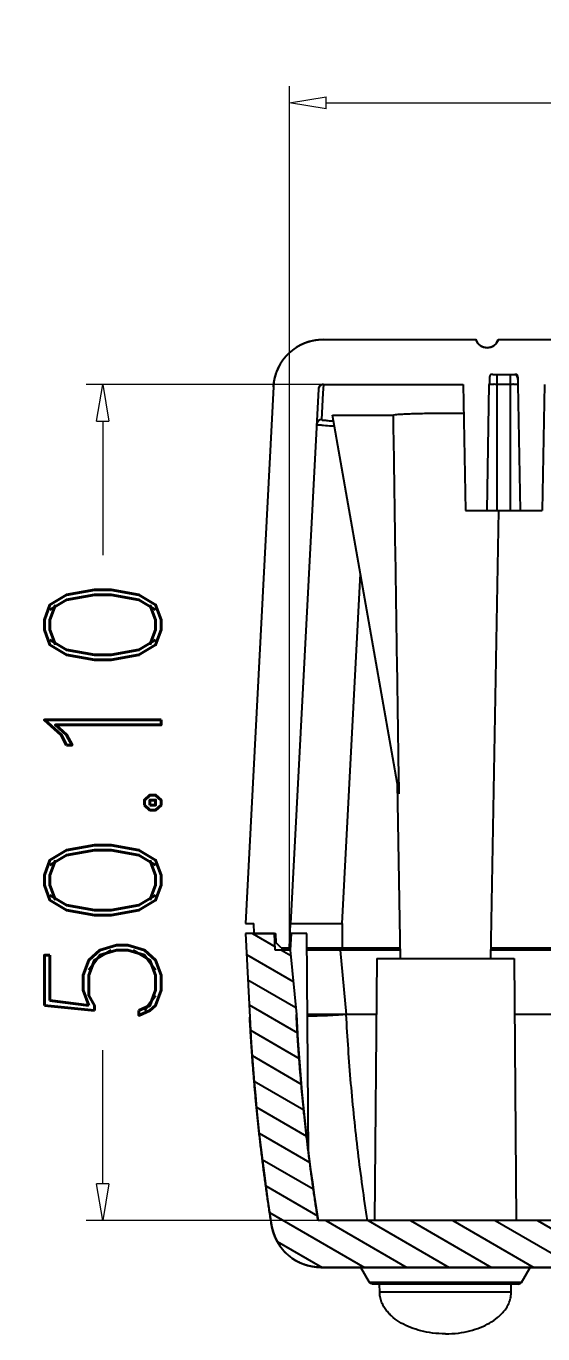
# Model space of a CAD drawing. Extents: x 3002 to 3805, y -1490 to -963.
# Drawn here: x 3325.8 to 3356.8, y -1262.1 to -1183.8 of the extents above; entities that cross this region are included whole.
import ezdxf

# ---------------------------------------------------------------- set-up
doc = ezdxf.new("R2010")
doc.units = 0
doc.header["$LTSCALE"] = 30.734
doc.header["$PDMODE"] = 3
doc.header["$PDSIZE"] = 0.3125
doc.layers.get('0').update_dxf_attribs({"linetype": 'CONTINUOUS'})
doc.layers.get('Defpoints').update_dxf_attribs({"linetype": 'CONTINUOUS'})
doc.layers.add('6', color=7, linetype='CONTINUOUS')
doc.layers.add('dim', color=3, linetype='CONTINUOUS', lineweight=9)
doc.styles.add('LongTou', font='romand.shx', dxfattribs={"bigfont": 'whgdtxt.shx'})
doc.dimstyles.new('YanXiu', dxfattribs={"dimtxt": 7, "dimasz": 2.2, "dimexe": 1, "dimexo": 0, "dimgap": 0.66, "dimtad": 0, "dimzin": 1, "dimdsep": 46, "dimtxsty": 'LongTou', "dimblk": 'CLOSEDBLANK', "dimcen": 0, "dimclrd": 3, "dimclre": 3, "dimclrt": 7, "dimazin": 0, "dimtfac": 1, "dimtofl": 0, "dimtmove": 0, "dimatfit": 3, "dimldrblk": 'CLOSEDBLANK', "dimfxl": 1, "dimlwd": 5, "dimlwe": 5, "dimarcsym": 0})

# ---------------------------------------------------------------- blocks, each defined once
blk = doc.blocks.new('_ClosedBlank')
at = {"color": 0, "linetype": 'ByBlock', "lineweight": -2}
for p, q in [((-1, 0.167), (0, 0)), ((-1, 0.167), (-1, -0.167)), ((0, 0), (-1, -0.167))]:
    blk.add_line(p, q, dxfattribs=at)
blk = doc.blocks.new('*D30')
at = {"layer": 'Defpoints', "color": 0}
for p in [(3330.436, -1205.259), (3343.674, -1205.259), (3343.355, -1255.359)]:
    blk.add_point(p, dxfattribs=at)
at = {"layer": 'dim', "color": 3, "lineweight": 5}
for p, q in [((3343.674, -1205.259), (3329.436, -1205.259)), ((3330.436, -1207.459), (3330.436, -1215.482)), ((3330.436, -1253.159), (3330.436, -1245.135)), ((3343.355, -1255.359), (3329.436, -1255.359))]:
    blk.add_line(p, q, dxfattribs=at)
at = {"layer": 'dim', "color": 3, "lineweight": 5, "xscale": 2.2, "yscale": 2.2, "zscale": 2.2}
for p, rotation in [((3330.436, -1205.259), 90), ((3330.436, -1255.359), 270)]:
    blk.add_blockref('_ClosedBlank', p, dxfattribs=dict(at, rotation=rotation))
at = {"layer": 'dim', "color": 7, "insert": (3330.436, -1230.309), "char_height": 7, "attachment_point": 5, "rotation": 90, "style": 'LongTou'}
blk.add_mtext('50.10', dxfattribs=at)
blk = doc.blocks.new('*D22')
at = {"layer": 'Defpoints', "color": 0}
for p in [(3481.339, -1188.38), (3341.644, -1239.009), (3481.339, -1239.009)]:
    blk.add_point(p, dxfattribs=at)
at = {"layer": 'dim', "color": 3, "lineweight": 5}
for p, q in [((3341.644, -1239.009), (3341.644, -1187.38)), ((3481.339, -1239.009), (3481.339, -1187.38)), ((3343.844, -1188.38), (3393.998, -1188.38)), ((3479.139, -1188.38), (3428.984, -1188.38))]:
    blk.add_line(p, q, dxfattribs=at)
at = {"layer": 'dim', "color": 3, "lineweight": 5, "xscale": 2.2, "yscale": 2.2, "zscale": 2.2, "rotation": 180}
blk.add_blockref('_ClosedBlank', (3341.644, -1188.38), dxfattribs=at)
at = {"layer": 'dim', "color": 3, "lineweight": 5, "xscale": 2.2, "yscale": 2.2, "zscale": 2.2}
blk.add_blockref('_ClosedBlank', (3481.339, -1188.38), dxfattribs=at)
at = {"layer": 'dim', "color": 7, "insert": (3411.491, -1188.38), "char_height": 7, "attachment_point": 5, "style": 'LongTou'}
blk.add_mtext('139.69', dxfattribs=at)

msp = doc.modelspace()

# ---------------------------------------------------------------- hatches: boundary and pattern name
at = {"linetype": 'Continuous'}
h = msp.add_hatch(dxfattribs=at)
h.set_pattern_fill('ANSI31', color=2, scale=0.4, angle=285, style=0)
h.set_pattern_definition([(330, (3105.152, -1556.0398), (0.635, 1.0998523), [])])
edge = h.paths.add_edge_path()
edge.add_line((3479.456, -1258.159), (3462.491, -1258.159))
edge.add_line((3462.491, -1258.159), (3462.475, -1257.859))
edge.add_line((3462.475, -1257.859), (3461.507, -1257.859))
edge.add_line((3461.507, -1257.859), (3461.491, -1258.159))
edge.add_line((3461.491, -1258.159), (3361.491, -1258.159))
edge.add_line((3361.491, -1258.159), (3361.475, -1257.859))
edge.add_line((3361.475, -1257.859), (3360.507, -1257.859))
edge.add_line((3360.507, -1257.859), (3360.491, -1258.159))
edge.add_line((3360.491, -1258.159), (3343.526, -1258.159))
edge.add_spline(control_points=[(3343.526, -1258.159), (3343.516, -1258.159), (3343.495, -1258.158), (3343.465, -1258.158), (3343.434, -1258.157), (3343.403, -1258.156), (3343.372, -1258.155), (3343.341, -1258.153), (3343.31, -1258.151), (3343.279, -1258.148), (3343.248, -1258.146), (3343.216, -1258.143), (3343.185, -1258.139), (3343.154, -1258.135), (3343.122, -1258.131), (3343.091, -1258.127), (3343.059, -1258.122), (3343.027, -1258.117), (3342.996, -1258.111), (3342.964, -1258.105), (3342.932, -1258.099), (3342.9, -1258.093), (3342.868, -1258.086), (3342.837, -1258.078), (3342.805, -1258.071), (3342.773, -1258.063), (3342.741, -1258.054), (3342.71, -1258.045), (3342.678, -1258.036), (3342.646, -1258.027), (3342.614, -1258.017), (3342.583, -1258.006), (3342.551, -1257.996), (3342.52, -1257.985), (3342.488, -1257.973), (3342.457, -1257.962), (3342.425, -1257.949), (3342.394, -1257.937), (3342.363, -1257.924), (3342.332, -1257.911), (3342.301, -1257.897), (3342.27, -1257.883), (3342.239, -1257.869), (3342.209, -1257.854), (3342.178, -1257.839), (3342.148, -1257.823), (3342.117, -1257.807), (3342.087, -1257.791), (3342.057, -1257.775), (3342.028, -1257.758), (3341.998, -1257.74), (3341.968, -1257.723), (3341.939, -1257.705), (3341.91, -1257.686), (3341.881, -1257.668), (3341.852, -1257.648), (3341.824, -1257.629), (3341.796, -1257.609), (3341.768, -1257.589), (3341.74, -1257.569), (3341.712, -1257.548), (3341.685, -1257.527), (3341.657, -1257.506), (3341.631, -1257.484), (3341.604, -1257.462), (3341.577, -1257.44), (3341.551, -1257.417), (3341.525, -1257.394), (3341.5, -1257.371), (3341.474, -1257.347), (3341.449, -1257.324), (3341.424, -1257.3), (3341.4, -1257.275), (3341.376, -1257.251), (3341.352, -1257.226), (3341.328, -1257.201), (3341.305, -1257.175), (3341.282, -1257.15), (3341.259, -1257.124), (3341.237, -1257.098), (3341.215, -1257.071), (3341.193, -1257.045), (3341.172, -1257.018), (3341.151, -1256.991), (3341.13, -1256.964), (3341.109, -1256.936), (3341.089, -1256.909), (3341.07, -1256.881), (3341.05, -1256.853), (3341.031, -1256.825), (3341.013, -1256.797), (3340.994, -1256.768), (3340.976, -1256.74), (3340.959, -1256.711), (3340.941, -1256.682), (3340.924, -1256.653), (3340.908, -1256.624), (3340.892, -1256.594), (3340.876, -1256.565), (3340.86, -1256.535), (3340.845, -1256.506), (3340.831, -1256.476), (3340.816, -1256.446), (3340.802, -1256.416), (3340.789, -1256.386), (3340.775, -1256.356), (3340.762, -1256.326), (3340.75, -1256.296), (3340.738, -1256.265), (3340.726, -1256.235), (3340.714, -1256.205), (3340.703, -1256.174), (3340.692, -1256.144), (3340.682, -1256.113), (3340.672, -1256.083), (3340.662, -1256.053), (3340.653, -1256.022), (3340.644, -1255.992), (3340.635, -1255.961), (3340.627, -1255.931), (3340.619, -1255.9), (3340.611, -1255.87), (3340.604, -1255.839), (3340.597, -1255.809), (3340.591, -1255.779), (3340.584, -1255.748), (3340.579, -1255.718), (3340.573, -1255.688), (3340.568, -1255.658), (3340.564, -1255.637), (3340.563, -1255.627)], knot_values=[0, 0, 0, 0, 0.030502, 0.061117, 0.091845, 0.122683, 0.153631, 0.184689, 0.215854, 0.247126, 0.278504, 0.309986, 0.341571, 0.373258, 0.405046, 0.436933, 0.468918, 0.500999, 0.533176, 0.565447, 0.59781, 0.630264, 0.662807, 0.695438, 0.728155, 0.760957, 0.793841, 0.826807, 0.859852, 0.892976, 0.926175, 0.959448, 0.992794, 1.026211, 1.059696, 1.093249, 1.126866, 1.160547, 1.194289, 1.228089, 1.261947, 1.295861, 1.329827, 1.363844, 1.397911, 1.432024, 1.466182, 1.500383, 1.534624, 1.568904, 1.603219, 1.637569, 1.67195, 1.706361, 1.7408, 1.775263, 1.80975, 1.844256, 1.878782, 1.913323, 1.947878, 1.982444, 2.01702, 2.051602, 2.08619, 2.120779, 2.155369, 2.189956, 2.224538, 2.259114, 2.29368, 2.328235, 2.362777, 2.397302, 2.431809, 2.466295, 2.500758, 2.535197, 2.569608, 2.603989, 2.638339, 2.672655, 2.706934, 2.741175, 2.775376, 2.809534, 2.843647, 2.877714, 2.911731, 2.945698, 2.979611, 3.013469, 3.04727, 3.081011, 3.114692, 3.148309, 3.181862, 3.215347, 3.248764, 3.28211, 3.315383, 3.348583, 3.381706, 3.414751, 3.447717, 3.480601, 3.513403, 3.54612, 3.578751, 3.611294, 3.643748, 3.676111, 3.708382, 3.740559, 3.77264, 3.804625, 3.836513, 3.8683, 3.899987, 3.931573, 3.963055, 3.994432, 4.025704, 4.056869, 4.087927, 4.118875, 4.149714, 4.180441, 4.211056, 4.241558, 4.241558, 4.241558, 4.241558], degree=3, periodic=0)
edge.add_spline(control_points=[(3340.563, -1255.627), (3340.542, -1255.498), (3340.502, -1255.24), (3340.443, -1254.853), (3340.385, -1254.465), (3340.328, -1254.078), (3340.272, -1253.69), (3340.218, -1253.302), (3340.165, -1252.913), (3340.113, -1252.525), (3340.063, -1252.136), (3340.013, -1251.747), (3339.965, -1251.358), (3339.919, -1250.969), (3339.873, -1250.579), (3339.829, -1250.19), (3339.786, -1249.8), (3339.745, -1249.41), (3339.704, -1249.02), (3339.665, -1248.63), (3339.628, -1248.24), (3339.591, -1247.849), (3339.556, -1247.459), (3339.522, -1247.068), (3339.489, -1246.678), (3339.458, -1246.287), (3339.428, -1245.896), (3339.399, -1245.505), (3339.371, -1245.114), (3339.345, -1244.723), (3339.32, -1244.332), (3339.297, -1243.941), (3339.274, -1243.55), (3339.26, -1243.289), (3339.253, -1243.159)], knot_values=[0, 0, 0, 0, 0.391812, 0.783655, 1.175528, 1.567428, 1.959353, 2.351301, 2.74327, 3.135258, 3.527263, 3.919282, 4.311314, 4.703356, 5.095407, 5.487464, 5.879525, 6.271588, 6.663651, 7.055712, 7.447769, 7.83982, 8.231862, 8.623894, 9.015913, 9.407918, 9.799906, 10.191875, 10.583823, 10.975748, 11.367648, 11.75952, 12.151364, 12.543176, 12.543176, 12.543176, 12.543176], degree=3, periodic=0)
edge.add_line((3339.253, -1243.159), (3338.991, -1238.159))
edge.add_line((3338.991, -1238.159), (3340.741, -1238.159))
edge.add_line((3340.741, -1238.159), (3340.776, -1239.159))
edge.add_line((3340.776, -1239.159), (3341.687, -1239.159))
edge.add_line((3341.687, -1239.159), (3342.049, -1243.012))
edge.add_spline(control_points=[(3342.049, -1243.012), (3342.056, -1243.141), (3342.07, -1243.399), (3342.092, -1243.787), (3342.116, -1244.174), (3342.141, -1244.561), (3342.167, -1244.949), (3342.194, -1245.336), (3342.223, -1245.723), (3342.253, -1246.11), (3342.284, -1246.497), (3342.316, -1246.884), (3342.35, -1247.271), (3342.385, -1247.657), (3342.422, -1248.044), (3342.459, -1248.43), (3342.498, -1248.816), (3342.538, -1249.203), (3342.58, -1249.589), (3342.623, -1249.975), (3342.667, -1250.36), (3342.712, -1250.746), (3342.759, -1251.131), (3342.806, -1251.517), (3342.856, -1251.902), (3342.906, -1252.287), (3342.958, -1252.671), (3343.011, -1253.056), (3343.065, -1253.44), (3343.12, -1253.824), (3343.177, -1254.208), (3343.235, -1254.592), (3343.294, -1254.975), (3343.335, -1255.231), (3343.355, -1255.359)], knot_values=[0, 0, 0, 0, 0.387998, 0.776028, 1.164088, 1.552175, 1.940289, 2.328425, 2.716583, 3.10476, 3.492954, 3.881163, 4.269385, 4.657617, 5.045858, 5.434106, 5.822357, 6.210611, 6.598865, 6.987117, 7.375364, 7.763605, 8.151837, 8.540059, 8.928268, 9.316462, 9.704639, 10.092797, 10.480934, 10.869047, 11.257134, 11.645194, 12.033224, 12.421222, 12.421222, 12.421222, 12.421222], degree=3, periodic=0)
edge.add_line((3343.355, -1255.359), (3363.741, -1255.359))
edge.add_line((3363.741, -1255.359), (3363.828, -1250.359))
edge.add_line((3363.828, -1250.359), (3365.191, -1250.359))
edge.add_line((3365.191, -1250.359), (3365.191, -1255.359))
edge.add_line((3365.191, -1255.359), (3367.791, -1255.359))
edge.add_line((3367.791, -1255.359), (3367.791, -1250.359))
edge.add_line((3367.791, -1250.359), (3369.154, -1250.359))
edge.add_line((3369.154, -1250.359), (3369.241, -1255.359))
edge.add_line((3369.241, -1255.359), (3453.741, -1255.359))
edge.add_line((3453.741, -1255.359), (3453.828, -1250.359))
edge.add_line((3453.828, -1250.359), (3455.191, -1250.359))
edge.add_line((3455.191, -1250.359), (3455.191, -1255.359))
edge.add_line((3455.191, -1255.359), (3457.791, -1255.359))
edge.add_line((3457.791, -1255.359), (3457.791, -1250.359))
edge.add_line((3457.791, -1250.359), (3459.154, -1250.359))
edge.add_line((3459.154, -1250.359), (3459.241, -1255.359))
edge.add_line((3459.241, -1255.359), (3479.627, -1255.359))
edge.add_spline(control_points=[(3479.627, -1255.359), (3479.647, -1255.231), (3479.688, -1254.975), (3479.747, -1254.592), (3479.805, -1254.208), (3479.862, -1253.824), (3479.917, -1253.44), (3479.972, -1253.056), (3480.025, -1252.671), (3480.076, -1252.287), (3480.127, -1251.902), (3480.176, -1251.517), (3480.224, -1251.131), (3480.27, -1250.746), (3480.316, -1250.36), (3480.36, -1249.975), (3480.402, -1249.589), (3480.444, -1249.203), (3480.484, -1248.816), (3480.523, -1248.43), (3480.561, -1248.044), (3480.597, -1247.657), (3480.632, -1247.271), (3480.666, -1246.884), (3480.698, -1246.497), (3480.73, -1246.11), (3480.76, -1245.723), (3480.788, -1245.336), (3480.816, -1244.949), (3480.842, -1244.561), (3480.866, -1244.174), (3480.89, -1243.787), (3480.912, -1243.399), (3480.926, -1243.141), (3480.933, -1243.012)], knot_values=[0, 0, 0, 0, 0.387998, 0.776028, 1.164088, 1.552175, 1.940289, 2.328425, 2.716583, 3.10476, 3.492954, 3.881163, 4.269385, 4.657617, 5.045858, 5.434106, 5.822357, 6.210611, 6.598865, 6.987117, 7.375364, 7.763605, 8.151837, 8.540059, 8.928268, 9.316462, 9.704639, 10.092797, 10.480934, 10.869047, 11.257134, 11.645194, 12.033224, 12.421222, 12.421222, 12.421222, 12.421222], degree=3, periodic=0)
edge.add_line((3480.933, -1243.012), (3481.295, -1239.159))
edge.add_line((3481.295, -1239.159), (3482.206, -1239.159))
edge.add_line((3482.206, -1239.159), (3482.241, -1238.159))
edge.add_line((3482.241, -1238.159), (3483.991, -1238.159))
edge.add_line((3483.991, -1238.159), (3483.729, -1243.159))
edge.add_spline(control_points=[(3483.729, -1243.159), (3483.722, -1243.289), (3483.708, -1243.55), (3483.686, -1243.941), (3483.662, -1244.332), (3483.637, -1244.723), (3483.611, -1245.114), (3483.583, -1245.505), (3483.554, -1245.896), (3483.524, -1246.287), (3483.493, -1246.678), (3483.46, -1247.068), (3483.426, -1247.459), (3483.391, -1247.849), (3483.355, -1248.24), (3483.317, -1248.63), (3483.278, -1249.02), (3483.238, -1249.41), (3483.196, -1249.8), (3483.153, -1250.19), (3483.109, -1250.579), (3483.064, -1250.969), (3483.017, -1251.358), (3482.969, -1251.747), (3482.92, -1252.136), (3482.869, -1252.525), (3482.817, -1252.913), (3482.764, -1253.302), (3482.71, -1253.69), (3482.655, -1254.078), (3482.598, -1254.465), (3482.54, -1254.853), (3482.48, -1255.24), (3482.44, -1255.498), (3482.419, -1255.627)], knot_values=[0, 0, 0, 0, 0.391812, 0.783655, 1.175528, 1.567428, 1.959353, 2.351301, 2.74327, 3.135258, 3.527263, 3.919282, 4.311314, 4.703356, 5.095407, 5.487464, 5.879525, 6.271588, 6.663651, 7.055712, 7.447769, 7.83982, 8.231862, 8.623894, 9.015913, 9.407918, 9.799906, 10.191875, 10.583823, 10.975748, 11.367648, 11.75952, 12.151364, 12.543176, 12.543176, 12.543176, 12.543176], degree=3, periodic=0)
edge.add_spline(control_points=[(3482.419, -1255.627), (3482.418, -1255.637), (3482.415, -1255.658), (3482.409, -1255.688), (3482.404, -1255.718), (3482.398, -1255.748), (3482.392, -1255.779), (3482.385, -1255.809), (3482.378, -1255.839), (3482.371, -1255.87), (3482.363, -1255.9), (3482.355, -1255.931), (3482.347, -1255.961), (3482.338, -1255.992), (3482.329, -1256.022), (3482.32, -1256.053), (3482.31, -1256.083), (3482.3, -1256.113), (3482.29, -1256.144), (3482.279, -1256.174), (3482.268, -1256.205), (3482.257, -1256.235), (3482.245, -1256.265), (3482.233, -1256.296), (3482.22, -1256.326), (3482.207, -1256.356), (3482.194, -1256.386), (3482.18, -1256.416), (3482.166, -1256.446), (3482.152, -1256.476), (3482.137, -1256.506), (3482.122, -1256.535), (3482.106, -1256.565), (3482.091, -1256.594), (3482.074, -1256.624), (3482.058, -1256.653), (3482.041, -1256.682), (3482.024, -1256.711), (3482.006, -1256.74), (3481.988, -1256.768), (3481.97, -1256.797), (3481.951, -1256.825), (3481.932, -1256.853), (3481.913, -1256.881), (3481.893, -1256.909), (3481.873, -1256.936), (3481.852, -1256.964), (3481.832, -1256.991), (3481.811, -1257.018), (3481.789, -1257.045), (3481.768, -1257.071), (3481.746, -1257.098), (3481.723, -1257.124), (3481.7, -1257.15), (3481.677, -1257.175), (3481.654, -1257.201), (3481.631, -1257.226), (3481.607, -1257.251), (3481.582, -1257.275), (3481.558, -1257.3), (3481.533, -1257.324), (3481.508, -1257.347), (3481.483, -1257.371), (3481.457, -1257.394), (3481.431, -1257.417), (3481.405, -1257.44), (3481.378, -1257.462), (3481.352, -1257.484), (3481.325, -1257.506), (3481.298, -1257.527), (3481.27, -1257.548), (3481.243, -1257.569), (3481.215, -1257.589), (3481.187, -1257.609), (3481.158, -1257.629), (3481.13, -1257.648), (3481.101, -1257.668), (3481.072, -1257.686), (3481.043, -1257.705), (3481.014, -1257.723), (3480.984, -1257.74), (3480.955, -1257.758), (3480.925, -1257.775), (3480.895, -1257.791), (3480.865, -1257.807), (3480.835, -1257.823), (3480.804, -1257.839), (3480.774, -1257.854), (3480.743, -1257.869), (3480.712, -1257.883), (3480.681, -1257.897), (3480.65, -1257.911), (3480.619, -1257.924), (3480.588, -1257.937), (3480.557, -1257.949), (3480.526, -1257.962), (3480.494, -1257.973), (3480.463, -1257.985), (3480.431, -1257.996), (3480.4, -1258.006), (3480.368, -1258.017), (3480.336, -1258.027), (3480.305, -1258.036), (3480.273, -1258.045), (3480.241, -1258.054), (3480.209, -1258.063), (3480.177, -1258.071), (3480.146, -1258.078), (3480.114, -1258.086), (3480.082, -1258.093), (3480.05, -1258.099), (3480.018, -1258.105), (3479.987, -1258.111), (3479.955, -1258.117), (3479.923, -1258.122), (3479.892, -1258.127), (3479.86, -1258.131), (3479.829, -1258.135), (3479.797, -1258.139), (3479.766, -1258.143), (3479.734, -1258.146), (3479.703, -1258.148), (3479.672, -1258.151), (3479.641, -1258.153), (3479.61, -1258.155), (3479.579, -1258.156), (3479.548, -1258.157), (3479.517, -1258.158), (3479.487, -1258.158), (3479.467, -1258.159), (3479.456, -1258.159)], knot_values=[0, 0, 0, 0, 0.030502, 0.061117, 0.091845, 0.122683, 0.153631, 0.184689, 0.215854, 0.247126, 0.278504, 0.309986, 0.341571, 0.373258, 0.405046, 0.436933, 0.468918, 0.500999, 0.533176, 0.565447, 0.59781, 0.630264, 0.662807, 0.695438, 0.728155, 0.760957, 0.793841, 0.826807, 0.859852, 0.892976, 0.926175, 0.959448, 0.992794, 1.026211, 1.059696, 1.093249, 1.126866, 1.160547, 1.194289, 1.228089, 1.261947, 1.295861, 1.329827, 1.363844, 1.397911, 1.432024, 1.466182, 1.500383, 1.534624, 1.568904, 1.603219, 1.637569, 1.67195, 1.706361, 1.7408, 1.775263, 1.80975, 1.844256, 1.878782, 1.913323, 1.947878, 1.982444, 2.01702, 2.051602, 2.08619, 2.120779, 2.155369, 2.189956, 2.224538, 2.259114, 2.29368, 2.328235, 2.362777, 2.397302, 2.431809, 2.466295, 2.500758, 2.535197, 2.569608, 2.603989, 2.638339, 2.672655, 2.706934, 2.741175, 2.775376, 2.809534, 2.843647, 2.877714, 2.911731, 2.945698, 2.979611, 3.013469, 3.04727, 3.081011, 3.114692, 3.148309, 3.181862, 3.215347, 3.248764, 3.28211, 3.315383, 3.348583, 3.381706, 3.414751, 3.447717, 3.480601, 3.513403, 3.54612, 3.578751, 3.611294, 3.643748, 3.676111, 3.708382, 3.740559, 3.77264, 3.804625, 3.836513, 3.8683, 3.899987, 3.931573, 3.963055, 3.994432, 4.025704, 4.056869, 4.087927, 4.118875, 4.149714, 4.180441, 4.211056, 4.241558, 4.241558, 4.241558, 4.241558], degree=3, periodic=0)

# ---------------------------------------------------------------- linework, layer by layer
at = {"color": 7, "linetype": 'Continuous'}
for p, q in [((3343.672, -1202.559), (3352.82, -1202.559)), ((3343.672, -1202.559), (3352.82, -1202.559)), ((3354.162, -1202.559), (3362.32, -1202.559)), ((3354.162, -1202.559), (3362.32, -1202.559)), ((3353.835, -1204.659), (3353.829, -1204.658)), ((3353.835, -1204.659), (3355.147, -1204.659)), ((3353.835, -1204.659), (3355.147, -1204.659)), ((3354.091, -1212.806), (3354.091, -1204.659)), ((3354.891, -1212.806), (3354.891, -1204.659)), ((3340.676, -1205.402), (3338.991, -1237.559)), ((3340.676, -1205.402), (3338.991, -1237.559)), ((3343.372, -1205.543), (3341.694, -1237.559)), ((3343.372, -1205.543), (3341.694, -1237.559)), ((3343.644, -1205.784), (3343.562, -1207.359)), ((3343.672, -1205.259), (3343.644, -1205.784)), ((3343.672, -1205.259), (3352.059, -1205.259)), ((3343.672, -1205.259), (3352.059, -1205.259)), ((3352.059, -1205.259), (3352.191, -1212.806)), ((3352.059, -1205.259), (3352.191, -1212.806)), ((3353.491, -1212.806), (3353.623, -1205.259)), ((3353.491, -1212.806), (3353.623, -1205.259)), ((3353.625, -1205.11), (3353.623, -1205.259)), ((3354.891, -1205.259), (3354.091, -1205.259)), ((3355.359, -1205.259), (3355.357, -1205.12)), ((3355.491, -1212.806), (3355.359, -1205.259)), ((3355.491, -1212.806), (3355.359, -1205.259)), ((3356.923, -1205.259), (3356.791, -1212.806)), ((3356.923, -1205.259), (3356.791, -1212.806)), ((3348.214, -1229.784), (3344.212, -1207.091)), ((3344.212, -1207.091), (3347.871, -1207.091)), ((3352.082, -1207.003), (3352.006, -1207.002)), ((3352.191, -1212.806), (3353.491, -1212.806)), ((3352.191, -1212.806), (3356.791, -1212.806)), ((3354.165, -1212.808), (3353.696, -1239.648)), ((3355.491, -1212.806), (3356.791, -1212.806)), ((3344.793, -1237.559), (3345.891, -1216.611)), ((3348.103, -1229.17), (3348.286, -1239.659)), ((3338.991, -1237.559), (3339.494, -1237.559)), ((3338.991, -1237.559), (3339.494, -1237.559)), ((3339.515, -1238.159), (3339.494, -1237.559)), ((3339.515, -1238.159), (3339.494, -1237.559)), ((3341.644, -1239.009), (3341.694, -1237.559)), ((3341.644, -1239.009), (3341.694, -1237.559)), ((3341.694, -1237.559), (3344.793, -1237.559)), ((3344.793, -1237.559), (3344.793, -1239.009)), ((3338.991, -1238.159), (3339.253, -1243.159)), ((3340.741, -1238.159), (3338.991, -1238.159)), ((3339.515, -1238.159), (3340.815, -1238.159)), ((3339.515, -1238.159), (3340.815, -1238.159)), ((3340.776, -1239.159), (3340.741, -1238.159)), ((3340.834, -1238.709), (3340.815, -1238.159)), ((3340.834, -1238.709), (3340.815, -1238.159)), ((3341.145, -1239.009), (3340.834, -1238.709)), ((3341.145, -1239.009), (3340.834, -1238.709)), ((3341.687, -1239.159), (3340.776, -1239.159)), ((3341.145, -1239.009), (3341.644, -1239.009)), ((3341.145, -1239.009), (3341.695, -1239.009)), ((3341.687, -1239.159), (3342.049, -1243.012)), ((3342.679, -1239.009), (3348.275, -1239.009)), ((3353.707, -1239.009), (3408.098, -1239.009)), ((3363.741, -1255.359), (3343.355, -1255.359)), ((3360.491, -1258.159), (3343.526, -1258.159)), ((3347.05, -1259.642), (3347.041, -1259.159)), ((3354.932, -1259.642), (3354.941, -1259.159)), ((3354.932, -1259.642), (3347.05, -1259.642))]:
    msp.add_line(p, q, dxfattribs=at)
for centre, radius, start, end in [((3343.672, -1205.559), 3, 90, 177), ((3353.491, -1202.359), 0.7, 196.60127, 343.39873), ((3370.835, -1205.404), 17.212, 178.80979, 179.01924), ((3364.951, -1205.282), 11.326, 178.58605, 178.80866), ((3361.666, -1205.2), 8.041, 178.27491, 178.5949), ((3355.317, -1204.985), 1.688, 174.79252, 176.42446), ((3355.27, -1204.98), 1.641, 173.6897, 174.79931), ((3352.57, -1205.037), 2.784, 1.99355, 3.26576), ((3349.728, -1205.139), 5.628, 1.37494, 2.02406), ((3345.111, -1205.255), 10.247, 1.18063, 1.40234), ((3333.744, -1205.485), 21.616, 0.96798, 1.16902), ((3343.672, -1205.559), 0.3, 90, 177), ((3343.562, -1207.659), 0.3, 89.96471, 176.97132), ((3350.981, -1283.183), 76.188, 89.99245, 90.7611), ((3350.896, -1299.283), 92.288, 89.31115, 89.94108)]:
    msp.add_arc(centre, radius, start, end, dxfattribs=at)
for points, start_tangent, end_tangent in [([(3340.676, -1205.402), (3340.678, -1205.369), (3340.68, -1205.337), (3340.683, -1205.304), (3340.686, -1205.272), (3340.689, -1205.239), (3340.693, -1205.206), (3340.697, -1205.173), (3340.701, -1205.14), (3340.706, -1205.107), (3340.711, -1205.074), (3340.717, -1205.041), (3340.723, -1205.008), (3340.729, -1204.974), (3340.736, -1204.941), (3340.743, -1204.908), (3340.751, -1204.874), (3340.759, -1204.841), (3340.767, -1204.807), (3340.776, -1204.774), (3340.785, -1204.741), (3340.795, -1204.707), (3340.805, -1204.674), (3340.816, -1204.64), (3340.827, -1204.607), (3340.838, -1204.573), (3340.85, -1204.54), (3340.862, -1204.507), (3340.875, -1204.474), (3340.888, -1204.44), (3340.901, -1204.407), (3340.915, -1204.374), (3340.93, -1204.341), (3340.945, -1204.308), (3340.96, -1204.276), (3340.976, -1204.243), (3340.992, -1204.211), (3341.008, -1204.178), (3341.025, -1204.146), (3341.042, -1204.114), (3341.06, -1204.082), (3341.078, -1204.05), (3341.097, -1204.019), (3341.116, -1203.987), (3341.136, -1203.956), (3341.156, -1203.925), (3341.176, -1203.894), (3341.196, -1203.864), (3341.218, -1203.833), (3341.239, -1203.803), (3341.261, -1203.773), (3341.283, -1203.743), (3341.306, -1203.714), (3341.329, -1203.685), (3341.352, -1203.656), (3341.376, -1203.627), (3341.4, -1203.599), (3341.425, -1203.571), (3341.45, -1203.543), (3341.475, -1203.515), (3341.501, -1203.488), (3341.527, -1203.461), (3341.553, -1203.435), (3341.58, -1203.408), (3341.607, -1203.382), (3341.634, -1203.357), (3341.662, -1203.332), (3341.69, -1203.307), (3341.718, -1203.282), (3341.746, -1203.258), (3341.775, -1203.234), (3341.804, -1203.211), (3341.833, -1203.188), (3341.863, -1203.165), (3341.893, -1203.143), (3341.923, -1203.121), (3341.953, -1203.099), (3341.984, -1203.078), (3342.015, -1203.058), (3342.046, -1203.037), (3342.077, -1203.017), (3342.109, -1202.998), (3342.14, -1202.979), (3342.172, -1202.96), (3342.204, -1202.942), (3342.236, -1202.924), (3342.269, -1202.907), (3342.301, -1202.89), (3342.334, -1202.873), (3342.367, -1202.857), (3342.4, -1202.842), (3342.433, -1202.826), (3342.466, -1202.812), (3342.499, -1202.797), (3342.533, -1202.783), (3342.566, -1202.77), (3342.6, -1202.757), (3342.633, -1202.744), (3342.667, -1202.732), (3342.701, -1202.72), (3342.735, -1202.709), (3342.768, -1202.698), (3342.802, -1202.687), (3342.836, -1202.677), (3342.87, -1202.668), (3342.904, -1202.658), (3342.938, -1202.65), (3342.972, -1202.641), (3343.006, -1202.633), (3343.04, -1202.626), (3343.074, -1202.619), (3343.108, -1202.612), (3343.141, -1202.606), (3343.175, -1202.6), (3343.209, -1202.594), (3343.243, -1202.589), (3343.276, -1202.585), (3343.31, -1202.58), (3343.343, -1202.577), (3343.376, -1202.573), (3343.41, -1202.57), (3343.443, -1202.567), (3343.476, -1202.565), (3343.509, -1202.563), (3343.542, -1202.561), (3343.574, -1202.56), (3343.607, -1202.559), (3343.639, -1202.559), (3343.672, -1202.559)], (0.052336, 0.99863), (1, 0)), ([(3354.162, -1202.559), (3354.159, -1202.569), (3354.156, -1202.579), (3354.152, -1202.589), (3354.148, -1202.599), (3354.145, -1202.61), (3354.141, -1202.62), (3354.136, -1202.63), (3354.132, -1202.641), (3354.127, -1202.651), (3354.122, -1202.662), (3354.117, -1202.672), (3354.114, -1202.678), (3354.111, -1202.683), (3354.109, -1202.688), (3354.106, -1202.693), (3354.103, -1202.699), (3354.1, -1202.704), (3354.097, -1202.709), (3354.094, -1202.715), (3354.091, -1202.72), (3354.087, -1202.725), (3354.084, -1202.73), (3354.081, -1202.736), (3354.077, -1202.741), (3354.074, -1202.746), (3354.07, -1202.752), (3354.067, -1202.757), (3354.063, -1202.762), (3354.059, -1202.767), (3354.056, -1202.773), (3354.052, -1202.778), (3354.048, -1202.783), (3354.044, -1202.788), (3354.04, -1202.793), (3354.036, -1202.799), (3354.031, -1202.804), (3354.027, -1202.809), (3354.023, -1202.814), (3354.018, -1202.819), (3354.014, -1202.824), (3354.009, -1202.829), (3354.005, -1202.834), (3354, -1202.839), (3353.995, -1202.844), (3353.99, -1202.849), (3353.985, -1202.854), (3353.98, -1202.859), (3353.975, -1202.864), (3353.97, -1202.869), (3353.965, -1202.874), (3353.96, -1202.878), (3353.955, -1202.883), (3353.949, -1202.888), (3353.944, -1202.892), (3353.938, -1202.897), (3353.933, -1202.902), (3353.927, -1202.906), (3353.921, -1202.911), (3353.916, -1202.915), (3353.91, -1202.92), (3353.904, -1202.924), (3353.898, -1202.928), (3353.892, -1202.933), (3353.886, -1202.937), (3353.879, -1202.941), (3353.873, -1202.945), (3353.867, -1202.949), (3353.861, -1202.953), (3353.854, -1202.957), (3353.848, -1202.961), (3353.841, -1202.965), (3353.834, -1202.969), (3353.828, -1202.972), (3353.821, -1202.976), (3353.814, -1202.98), (3353.807, -1202.983), (3353.8, -1202.986), (3353.793, -1202.99), (3353.786, -1202.993), (3353.779, -1202.996), (3353.772, -1203), (3353.765, -1203.003), (3353.758, -1203.006), (3353.751, -1203.009), (3353.743, -1203.012), (3353.736, -1203.014), (3353.728, -1203.017), (3353.721, -1203.02), (3353.713, -1203.022), (3353.706, -1203.025), (3353.698, -1203.027), (3353.691, -1203.029), (3353.683, -1203.032), (3353.675, -1203.034), (3353.668, -1203.036), (3353.66, -1203.038), (3353.652, -1203.04), (3353.644, -1203.042), (3353.636, -1203.043), (3353.628, -1203.045), (3353.62, -1203.046), (3353.613, -1203.048), (3353.605, -1203.049), (3353.597, -1203.051), (3353.588, -1203.052), (3353.58, -1203.053), (3353.572, -1203.054), (3353.564, -1203.055), (3353.556, -1203.056), (3353.548, -1203.056), (3353.54, -1203.057), (3353.532, -1203.057), (3353.524, -1203.058), (3353.516, -1203.058), (3353.507, -1203.058), (3353.499, -1203.058), (3353.491, -1203.059), (3353.483, -1203.058), (3353.475, -1203.058), (3353.467, -1203.058), (3353.459, -1203.058), (3353.45, -1203.057), (3353.442, -1203.057), (3353.434, -1203.056), (3353.426, -1203.056), (3353.418, -1203.055), (3353.41, -1203.054), (3353.402, -1203.053), (3353.394, -1203.052), (3353.386, -1203.051), (3353.378, -1203.049), (3353.37, -1203.048), (3353.362, -1203.046), (3353.354, -1203.045), (3353.346, -1203.043), (3353.338, -1203.042), (3353.33, -1203.04), (3353.322, -1203.038), (3353.315, -1203.036), (3353.307, -1203.034), (3353.299, -1203.032), (3353.292, -1203.029), (3353.284, -1203.027), (3353.276, -1203.025), (3353.269, -1203.022), (3353.261, -1203.02), (3353.254, -1203.017), (3353.246, -1203.014), (3353.239, -1203.012), (3353.232, -1203.009), (3353.224, -1203.006), (3353.217, -1203.003), (3353.21, -1203), (3353.203, -1202.996), (3353.196, -1202.993), (3353.189, -1202.99), (3353.182, -1202.986), (3353.175, -1202.983), (3353.168, -1202.98), (3353.161, -1202.976), (3353.155, -1202.972), (3353.148, -1202.969), (3353.141, -1202.965), (3353.135, -1202.961), (3353.128, -1202.957), (3353.122, -1202.953), (3353.115, -1202.949), (3353.109, -1202.945), (3353.103, -1202.941), (3353.097, -1202.937), (3353.091, -1202.933), (3353.084, -1202.928), (3353.078, -1202.924), (3353.073, -1202.92), (3353.067, -1202.915), (3353.061, -1202.911), (3353.055, -1202.906), (3353.05, -1202.902), (3353.044, -1202.897), (3353.038, -1202.892), (3353.033, -1202.888), (3353.028, -1202.883), (3353.022, -1202.878), (3353.017, -1202.874), (3353.012, -1202.869), (3353.007, -1202.864), (3353.002, -1202.859), (3352.997, -1202.854), (3352.992, -1202.849), (3352.987, -1202.844), (3352.982, -1202.839), (3352.978, -1202.834), (3352.973, -1202.829), (3352.968, -1202.824), (3352.964, -1202.819), (3352.96, -1202.814), (3352.955, -1202.809), (3352.951, -1202.804), (3352.947, -1202.799), (3352.943, -1202.793), (3352.939, -1202.788), (3352.935, -1202.783), (3352.931, -1202.778), (3352.927, -1202.773), (3352.923, -1202.767), (3352.919, -1202.762), (3352.916, -1202.757), (3352.912, -1202.752), (3352.908, -1202.746), (3352.905, -1202.741), (3352.901, -1202.736), (3352.898, -1202.73), (3352.895, -1202.725), (3352.892, -1202.72), (3352.888, -1202.715), (3352.885, -1202.709), (3352.882, -1202.704), (3352.879, -1202.699), (3352.876, -1202.693), (3352.874, -1202.688), (3352.871, -1202.683), (3352.868, -1202.678), (3352.865, -1202.672), (3352.86, -1202.662), (3352.855, -1202.651), (3352.851, -1202.641), (3352.846, -1202.63), (3352.842, -1202.62), (3352.838, -1202.61), (3352.834, -1202.599), (3352.83, -1202.589), (3352.827, -1202.579), (3352.823, -1202.569), (3352.82, -1202.559)], (-0.28571, -0.958316), (-0.28571, 0.958316)), ([(3353.835, -1204.659), (3353.763, -1204.66), (3353.697, -1204.674), (3353.655, -1204.728), (3353.639, -1204.803), (3353.632, -1204.885), (3353.628, -1204.972), (3353.626, -1205.064), (3353.625, -1205.159), (3353.623, -1205.259)], (-1, 0.000054), (-0.017452, -0.999848)), ([(3353.632, -1204.879), (3353.632, -1204.885), (3353.629, -1204.958)], (-0.062398, -0.998051), (-0.030459, -0.999536)), ([(3353.647, -1204.754), (3353.639, -1204.8)], (-0.237936, -0.971281), (-0.110176, -0.993912)), ([(3353.655, -1204.727), (3353.655, -1204.728), (3353.647, -1204.754)], (-0.387448, -0.921892), (-0.237936, -0.971281)), ([(3353.696, -1204.675), (3353.655, -1204.727)], (-0.846615, -0.532206), (-0.387448, -0.921892)), ([(3353.721, -1204.665), (3353.697, -1204.674), (3353.696, -1204.675)], (-0.970864, -0.23963), (-0.846615, -0.532206)), ([(3353.76, -1204.66), (3353.721, -1204.665)], (-0.998562, -0.053601), (-0.970864, -0.23963)), ([(3353.829, -1204.659), (3353.763, -1204.66), (3353.76, -1204.66)], (-1, 0.000047), (-0.998562, -0.053601)), ([(3355.217, -1204.66), (3355.147, -1204.659)], (-0.998553, 0.053778), (-1, -0.000054)), ([(3355.359, -1205.259), (3355.147, -1204.659)], (-0.017452, 0.999848), (-1, -0.000054)), ([(3355.25, -1204.663), (3355.217, -1204.66)], (-0.985191, 0.171462), (-0.998553, 0.053778)), ([(3355.284, -1204.674), (3355.25, -1204.663)], (-0.890262, 0.455449), (-0.985191, 0.171462)), ([(3355.326, -1204.723), (3355.284, -1204.674)], (-0.373277, 0.92772), (-0.890262, 0.455449)), ([(3355.342, -1204.792), (3355.326, -1204.723)], (-0.140305, 0.990108), (-0.373277, 0.92772)), ([(3355.35, -1204.879), (3355.342, -1204.792)], (-0.058352, 0.998296), (-0.140305, 0.990108)), ([(3343.672, -1205.259), (3343.665, -1205.259), (3343.659, -1205.259), (3343.652, -1205.259), (3343.646, -1205.26), (3343.639, -1205.26), (3343.632, -1205.261), (3343.625, -1205.262), (3343.619, -1205.263), (3343.612, -1205.265), (3343.605, -1205.266), (3343.598, -1205.268), (3343.592, -1205.269), (3343.585, -1205.271), (3343.578, -1205.274), (3343.571, -1205.276), (3343.565, -1205.278), (3343.558, -1205.281), (3343.551, -1205.284), (3343.545, -1205.287), (3343.538, -1205.29), (3343.531, -1205.293), (3343.525, -1205.297), (3343.519, -1205.301), (3343.512, -1205.304), (3343.506, -1205.308), (3343.5, -1205.313), (3343.494, -1205.317), (3343.488, -1205.321), (3343.482, -1205.326), (3343.476, -1205.331), (3343.471, -1205.336), (3343.465, -1205.341), (3343.46, -1205.346), (3343.455, -1205.351), (3343.45, -1205.357), (3343.445, -1205.363), (3343.44, -1205.368), (3343.435, -1205.374), (3343.431, -1205.38), (3343.426, -1205.386), (3343.422, -1205.392), (3343.418, -1205.398), (3343.414, -1205.405), (3343.411, -1205.411), (3343.407, -1205.417), (3343.404, -1205.424), (3343.401, -1205.43), (3343.398, -1205.437), (3343.395, -1205.443), (3343.392, -1205.45), (3343.39, -1205.457), (3343.387, -1205.463), (3343.385, -1205.47), (3343.383, -1205.477), (3343.381, -1205.483), (3343.38, -1205.49), (3343.378, -1205.497), (3343.377, -1205.503), (3343.376, -1205.51), (3343.375, -1205.517), (3343.374, -1205.523), (3343.373, -1205.53), (3343.373, -1205.536), (3343.372, -1205.543)], (-1, 0), (-0.052336, -0.99863)), ([(3354.091, -1205.259), (3354.009, -1205.253), (3353.922, -1205.248), (3353.837, -1205.256), (3353.76, -1205.262), (3353.698, -1205.255), (3353.674, -1205.251), (3353.655, -1205.248), (3353.647, -1205.248)], (-1, -0.000032), (-0.994888, -0.100986)), ([(3355.038, -1205.248), (3354.974, -1205.253), (3354.891, -1205.259)], (-0.99944, -0.033469), (-1, 0.000033)), ([(3355.173, -1205.259), (3355.146, -1205.255), (3355.06, -1205.248), (3355.038, -1205.248)], (-0.99337, 0.114959), (-0.99944, -0.033469)), ([(3355.359, -1205.259), (3355.352, -1205.253), (3355.328, -1205.248), (3355.284, -1205.255), (3355.222, -1205.262), (3355.173, -1205.259)], (-0.696333, 0.717719), (-0.99337, 0.114959)), ([(3343.562, -1207.359), (3343.655, -1207.392), (3343.933, -1207.423), (3344.274, -1207.446)], (-0.047282, -0.998882), (0.999448, -0.033227)), ([(3349.969, -1207.002), (3349.492, -1207.01), (3349.052, -1207.022), (3348.662, -1207.036), (3348.33, -1207.052), (3348.064, -1207.07), (3347.871, -1207.091)], (-0.999909, -0.013509), (-0.991215, -0.132257)), ([(3348.214, -1229.784), (3348.099, -1222.27), (3347.985, -1214.705), (3347.871, -1207.091)], (-0.015251, 0.999884), (-0.014992, 0.999888)), ([(3343.262, -1207.643), (3343.366, -1207.674), (3343.674, -1207.704), (3344.165, -1207.731), (3344.326, -1207.735)], (-0.049341, -0.998782), (0.999443, -0.033384)), ([(3340.563, -1255.627), (3340.502, -1255.24), (3340.443, -1254.853), (3340.385, -1254.465), (3340.328, -1254.078), (3340.272, -1253.69), (3340.218, -1253.302), (3340.165, -1252.913), (3340.113, -1252.525), (3340.063, -1252.136), (3340.014, -1251.747), (3339.966, -1251.358), (3339.919, -1250.969), (3339.874, -1250.579), (3339.829, -1250.19), (3339.787, -1249.8), (3339.745, -1249.41), (3339.705, -1249.02), (3339.666, -1248.63), (3339.628, -1248.24), (3339.591, -1247.849), (3339.556, -1247.459), (3339.522, -1247.068), (3339.49, -1246.678), (3339.458, -1246.287), (3339.428, -1245.896), (3339.399, -1245.505), (3339.372, -1245.114), (3339.345, -1244.723), (3339.32, -1244.332), (3339.297, -1243.941), (3339.274, -1243.55), (3339.253, -1243.159)], (-0.156293, 0.987711), (-0.052336, 0.99863)), ([(3343.355, -1255.359), (3343.295, -1254.975), (3343.235, -1254.592), (3343.177, -1254.208), (3343.121, -1253.824), (3343.065, -1253.44), (3343.011, -1253.056), (3342.958, -1252.671), (3342.906, -1252.287), (3342.856, -1251.902), (3342.807, -1251.517), (3342.759, -1251.131), (3342.712, -1250.746), (3342.667, -1250.36), (3342.623, -1249.975), (3342.58, -1249.589), (3342.539, -1249.203), (3342.498, -1248.816), (3342.459, -1248.43), (3342.422, -1248.044), (3342.385, -1247.657), (3342.35, -1247.271), (3342.317, -1246.884), (3342.284, -1246.497), (3342.253, -1246.11), (3342.223, -1245.723), (3342.194, -1245.336), (3342.167, -1244.949), (3342.141, -1244.561), (3342.116, -1244.174), (3342.093, -1243.787), (3342.07, -1243.399), (3342.049, -1243.012)], (-0.157733, 0.987482), (-0.052336, 0.99863)), ([(3343.526, -1258.159), (3343.495, -1258.158), (3343.465, -1258.158), (3343.434, -1258.157), (3343.403, -1258.156), (3343.372, -1258.155), (3343.341, -1258.153), (3343.31, -1258.151), (3343.279, -1258.148), (3343.248, -1258.146), (3343.217, -1258.143), (3343.185, -1258.139), (3343.154, -1258.135), (3343.122, -1258.131), (3343.091, -1258.127), (3343.059, -1258.122), (3343.027, -1258.117), (3342.996, -1258.111), (3342.964, -1258.105), (3342.932, -1258.099), (3342.9, -1258.093), (3342.869, -1258.086), (3342.837, -1258.078), (3342.805, -1258.071), (3342.773, -1258.063), (3342.741, -1258.054), (3342.71, -1258.045), (3342.678, -1258.036), (3342.646, -1258.027), (3342.614, -1258.017), (3342.583, -1258.006), (3342.551, -1257.996), (3342.52, -1257.985), (3342.488, -1257.973), (3342.457, -1257.962), (3342.425, -1257.949), (3342.394, -1257.937), (3342.363, -1257.924), (3342.332, -1257.911), (3342.301, -1257.897), (3342.27, -1257.883), (3342.239, -1257.869), (3342.209, -1257.854), (3342.178, -1257.839), (3342.148, -1257.823), (3342.117, -1257.807), (3342.087, -1257.791), (3342.057, -1257.775), (3342.028, -1257.758), (3341.998, -1257.74), (3341.968, -1257.723), (3341.939, -1257.705), (3341.91, -1257.686), (3341.881, -1257.667), (3341.852, -1257.648), (3341.824, -1257.629), (3341.796, -1257.609), (3341.768, -1257.589), (3341.74, -1257.569), (3341.712, -1257.548), (3341.685, -1257.527), (3341.657, -1257.506), (3341.631, -1257.484), (3341.604, -1257.462), (3341.577, -1257.44), (3341.551, -1257.417), (3341.525, -1257.394), (3341.5, -1257.371), (3341.474, -1257.347), (3341.449, -1257.324), (3341.424, -1257.3), (3341.4, -1257.275), (3341.376, -1257.251), (3341.352, -1257.226), (3341.328, -1257.201), (3341.305, -1257.175), (3341.282, -1257.15), (3341.259, -1257.124), (3341.237, -1257.098), (3341.215, -1257.071), (3341.193, -1257.045), (3341.172, -1257.018), (3341.151, -1256.991), (3341.13, -1256.964), (3341.109, -1256.936), (3341.089, -1256.909), (3341.07, -1256.881), (3341.05, -1256.853), (3341.031, -1256.825), (3341.013, -1256.797), (3340.994, -1256.768), (3340.976, -1256.739), (3340.959, -1256.711), (3340.941, -1256.682), (3340.925, -1256.653), (3340.908, -1256.624), (3340.892, -1256.594), (3340.876, -1256.565), (3340.86, -1256.535), (3340.845, -1256.506), (3340.831, -1256.476), (3340.816, -1256.446), (3340.802, -1256.416), (3340.789, -1256.386), (3340.775, -1256.356), (3340.762, -1256.326), (3340.75, -1256.296), (3340.738, -1256.265), (3340.726, -1256.235), (3340.714, -1256.205), (3340.703, -1256.174), (3340.692, -1256.144), (3340.682, -1256.113), (3340.672, -1256.083), (3340.662, -1256.052), (3340.653, -1256.022), (3340.644, -1255.992), (3340.635, -1255.961), (3340.627, -1255.931), (3340.619, -1255.9), (3340.611, -1255.87), (3340.604, -1255.839), (3340.597, -1255.809), (3340.591, -1255.778), (3340.584, -1255.748), (3340.579, -1255.718), (3340.573, -1255.688), (3340.568, -1255.658), (3340.563, -1255.627)], (-1, 0), (-0.156293, 0.987711)), ([(3350.991, -1262.142), (3350.212, -1262.093), (3349.519, -1261.961), (3348.899, -1261.761), (3348.346, -1261.495), (3347.864, -1261.164), (3347.652, -1260.97), (3347.462, -1260.755), (3347.298, -1260.515), (3347.166, -1260.245), (3347.077, -1259.935), (3347.054, -1259.759), (3347.05, -1259.642)], (-1, 0), (0.000176, 1)), ([(3350.991, -1262.142), (3351.77, -1262.093), (3352.463, -1261.961), (3353.084, -1261.761), (3353.636, -1261.495), (3354.118, -1261.164), (3354.331, -1260.97), (3354.52, -1260.755), (3354.684, -1260.515), (3354.816, -1260.245), (3354.905, -1259.935), (3354.928, -1259.759), (3354.932, -1259.642)], (1, 0), (-0.000176, 1))]:
    msp.add_spline(points, degree=3, dxfattribs=dict(at, start_tangent=start_tangent, end_tangent=end_tangent))
at = {"layer": '6', "color": 7, "linetype": 'Continuous'}
for p, q in [((3338.991, -1238.159), (3339.253, -1243.159)), ((3340.741, -1238.159), (3338.991, -1238.159)), ((3340.776, -1239.159), (3340.741, -1238.159)), ((3341.74, -1238.159), (3341.687, -1239.159)), ((3342.672, -1238.159), (3341.74, -1238.159)), ((3342.787, -1251.359), (3342.672, -1238.159)), ((3341.687, -1239.159), (3340.776, -1239.159)), ((3341.687, -1239.159), (3342.049, -1243.012)), ((3348.278, -1239.159), (3342.68, -1239.159)), ((3344.474, -1239.159), (3344.469, -1239.009)), ((3344.674, -1239.159), (3345.041, -1243.012)), ((3408.098, -1239.159), (3353.705, -1239.159)), ((3346.878, -1239.659), (3346.741, -1255.359)), ((3346.879, -1239.659), (3355.104, -1239.659)), ((3355.104, -1239.659), (3355.241, -1255.359)), ((3346.849, -1243.012), (3345.041, -1243.012)), ((3408.064, -1243.012), (3355.133, -1243.012)), ((3363.741, -1255.359), (3343.355, -1255.359)), ((3343.526, -1258.159), (3462.483, -1258.159)), ((3346.433, -1259.059), (3345.914, -1258.159)), ((3355.549, -1259.059), (3356.068, -1258.159)), ((3346.507, -1259.132), (3346.433, -1259.059)), ((3355.549, -1259.059), (3346.433, -1259.059)), ((3346.607, -1259.159), (3346.507, -1259.132)), ((3355.376, -1259.159), (3346.607, -1259.159)), ((3355.376, -1259.159), (3355.476, -1259.132)), ((3355.476, -1259.132), (3355.549, -1259.059))]:
    msp.add_line(p, q, dxfattribs=at)
for centre, radius, start, end in [((3459.031, -1236.881), 119.943, 183, 188.99179), ((3459.031, -1236.881), 117.143, 183, 189.07536), ((3343.526, -1255.159), 3, 188.99179, 270)]:
    msp.add_arc(centre, radius, start, end, dxfattribs=at)
for points, start_tangent, end_tangent in [([(3345.041, -1243.012), (3344.279, -1243.012), (3343.581, -1243.012), (3342.941, -1243.012), (3342.714, -1243.012)], (-0.999999, 0.001309), (-1, -0.000673)), ([(3345.041, -1243.012), (3344.119, -1243.07), (3343.288, -1243.1), (3342.715, -1243.104)], (-0.999533, -0.03057), (-0.999406, 0.034451)), ([(3346.318, -1255.359), (3345.751, -1251.252), (3345.327, -1247.133), (3345.043, -1243.012)], (-0.153656, 0.988124), (-0.051702, 0.998663))]:
    msp.add_spline(points, degree=3, dxfattribs=dict(at, start_tangent=start_tangent, end_tangent=end_tangent))

# ---------------------------------------------------------------- dimensions: what is measured, and where the dimension line sits
at = {"layer": 'dim'}
dim = msp.add_linear_dim(base=(3481.3386, -1188.3798), p1=(3341.6437, -1239.0085), p2=(3481.3386, -1239.0085), dimstyle='YanXiu', dxfattribs=at)
dim.commit()
dim.dimension.update_dxf_attribs({"geometry": '*D22', "text_midpoint": (3411.4911, -1188.3798), "dimtype": 160})
dim = msp.add_linear_dim(base=(3330.436, -1205.259), p1=(3343.355, -1255.359), p2=(3343.674, -1205.259), angle=90, dimstyle='YanXiu', dxfattribs=at)
dim.commit()
dim.dimension.update_dxf_attribs({"geometry": '*D30', "text_midpoint": (3330.436, -1230.309), "dimtype": 160})

doc.saveas('drawing.dxf')
